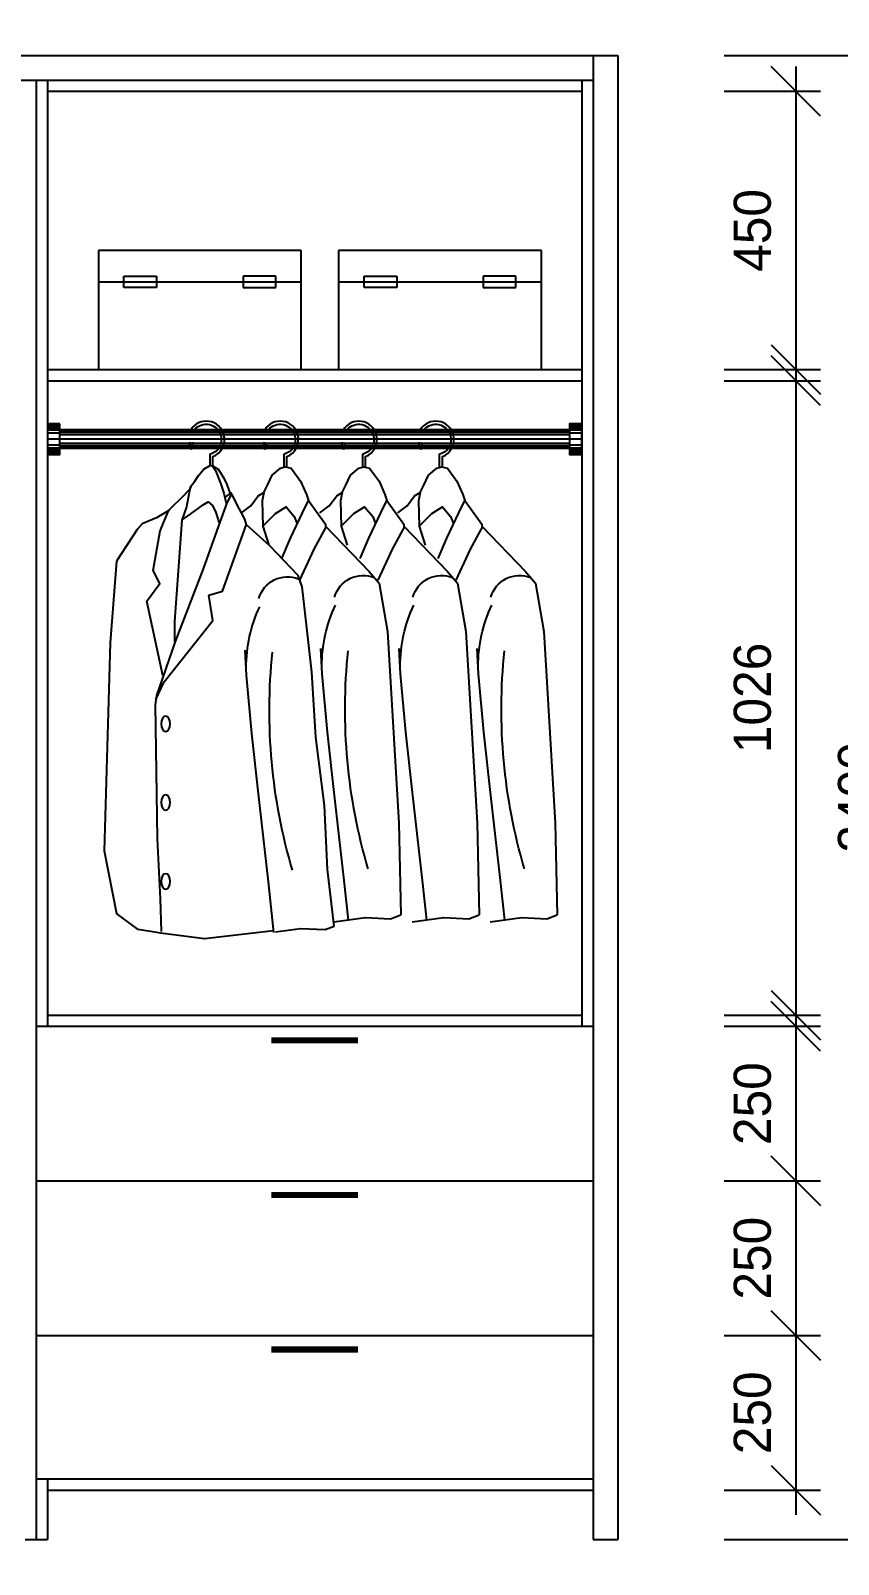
# Model space of a CAD drawing. Header units: millimetres. Extents: x 24776 to 57176, y -19492 to 15017.
# Drawn here: x 54210 to 55515, y 1402 to 3882 of the extents above; entities that cross this region are included whole.
import ezdxf

# ---------------------------------------------------------------- set-up
doc = ezdxf.new("R2010")
doc.units = ezdxf.units.MM
doc.header["$PDMODE"] = 3
doc.styles.add('RomanS', font='')
doc.styles.get('RomanS').set_extended_font_data('YouYuan')
doc.dimstyles.new('SC40', dxfattribs={"dimtxt": 60, "dimasz": 80, "dimexe": 40, "dimexo": 40, "dimgap": 40, "dimtad": 1, "dimdec": 0, "dimzin": 0, "dimdsep": 46, "dimtxsty": 'RomanS', "dimblk": 'OBLIQUE', "dimcen": 0, "dimdle": 40, "dimclrd": 9, "dimclre": 9, "dimclrt": 4, "dimadec": 0, "dimazin": 0, "dimtfac": 1, "dimtdec": 0, "dimtix": 1, "dimtmove": 2, "dimatfit": 1, "dimldrblk": 'DOT', "dimfxl": 1, "dimtolj": 1, "dimtzin": 0, "dimlwd": -1, "dimlwe": -1, "dimarcsym": 0})

# ---------------------------------------------------------------- blocks, each defined once
blk = doc.blocks.new('_Oblique')
at = {"color": 0, "linetype": 'ByBlock', "lineweight": -2}
blk.add_line((-0.5, -0.5), (0.5, 0.5), dxfattribs=at)
blk = doc.blocks.new('*D297')
at = {"color": 9, "transparency": 16777216}
for p, q in [((55615, 3882.4), (55615, 1402.4)), ((55330.5, 3842.4), (55655, 3842.4)), ((55330.5, 1442.4), (55655, 1442.4))]:
    blk.add_line(p, q, dxfattribs=at)
at = {"layer": 'Defpoints', "color": 0, "transparency": 16777216}
for p in [(55290.5, 3842.4), (55290.5, 1442.4), (55615, 1442.4)]:
    blk.add_point(p, dxfattribs=at)
at = {"color": 9, "transparency": 16777216, "xscale": 80, "yscale": 80, "zscale": 80}
for p, rotation in [((55615, 3842.4), 90), ((55615, 1442.4), 270)]:
    blk.add_blockref('_Oblique', p, dxfattribs=dict(at, rotation=rotation))
at = {"color": 4, "transparency": 16777216, "insert": (55545, 2642.4), "char_height": 60, "attachment_point": 5, "rotation": 90, "style": 'RomanS'}
blk.add_mtext('\\A1;2400', dxfattribs=at)
blk = doc.blocks.new('_Dot')
at = {"color": 0, "linetype": 'ByBlock', "lineweight": -2}
blk.add_line((-0.5, 0), (-1, 0), dxfattribs=at)
at = {"color": 0, "linetype": 'ByBlock', "const_width": 0.5}
blk.add_lwpolyline([(-0.25, 0, 1), (0.25, 0, 1)], format="xyb", close=True, dxfattribs=at)
blk = doc.blocks.new('*D298')
at = {"color": 9, "transparency": 16777216}
for p, q in [((55446.6, 2312.4), (55446.6, 1982.4)), ((55330.5, 2272.4), (55486.6, 2272.4)), ((55330.5, 2022.4), (55486.6, 2022.4))]:
    blk.add_line(p, q, dxfattribs=at)
at = {"layer": 'Defpoints', "color": 0, "transparency": 16777216}
for p in [(55290.5, 2272.4), (55290.5, 2022.4), (55446.6, 2022.4)]:
    blk.add_point(p, dxfattribs=at)
at = {"color": 9, "transparency": 16777216, "xscale": 80, "yscale": 80, "zscale": 80}
for p, rotation in [((55446.6, 2272.4), 90), ((55446.6, 2022.4), 270)]:
    blk.add_blockref('_Oblique', p, dxfattribs=dict(at, rotation=rotation))
at = {"color": 4, "transparency": 16777216, "insert": (55376.6, 2147.4), "char_height": 60, "attachment_point": 5, "rotation": 90, "style": 'RomanS'}
blk.add_mtext('\\A1;250', dxfattribs=at)
blk = doc.blocks.new('*D299')
at = {"color": 9, "transparency": 16777216}
for p, q in [((55446.6, 2062.4), (55446.6, 1732.4)), ((55330.5, 2022.4), (55486.6, 2022.4)), ((55330.5, 1772.4), (55486.6, 1772.4))]:
    blk.add_line(p, q, dxfattribs=at)
at = {"layer": 'Defpoints', "color": 0, "transparency": 16777216}
for p in [(55290.5, 2022.4), (55290.5, 1772.4), (55446.6, 1772.4)]:
    blk.add_point(p, dxfattribs=at)
at = {"color": 9, "transparency": 16777216, "xscale": 80, "yscale": 80, "zscale": 80}
for p, rotation in [((55446.6, 2022.4), 90), ((55446.6, 1772.4), 270)]:
    blk.add_blockref('_Oblique', p, dxfattribs=dict(at, rotation=rotation))
at = {"color": 4, "transparency": 16777216, "insert": (55376.6, 1897.4), "char_height": 60, "attachment_point": 5, "rotation": 90, "style": 'RomanS'}
blk.add_mtext('\\A1;250', dxfattribs=at)
blk = doc.blocks.new('*D300')
at = {"color": 9, "transparency": 16777216}
for p, q in [((55446.6, 1812.4), (55446.6, 1482.4)), ((55330.5, 1772.4), (55486.6, 1772.4)), ((55330.5, 1522.4), (55486.6, 1522.4))]:
    blk.add_line(p, q, dxfattribs=at)
at = {"layer": 'Defpoints', "color": 0, "transparency": 16777216}
for p in [(55290.5, 1772.4), (55290.5, 1522.4), (55446.6, 1522.4)]:
    blk.add_point(p, dxfattribs=at)
at = {"color": 9, "transparency": 16777216, "xscale": 80, "yscale": 80, "zscale": 80}
for p, rotation in [((55446.6, 1772.4), 90), ((55446.6, 1522.4), 270)]:
    blk.add_blockref('_Oblique', p, dxfattribs=dict(at, rotation=rotation))
at = {"color": 4, "transparency": 16777216, "insert": (55376.6, 1647.4), "char_height": 60, "attachment_point": 5, "rotation": 90, "style": 'RomanS'}
blk.add_mtext('\\A1;250', dxfattribs=at)
blk = doc.blocks.new('DFFGDGSG')
at = {"color": 250}
for p, q in [((33366.6, 11003.6), (33366.6, 10811.3)), ((33694.4, 11003.6), (33366.6, 11003.6)), ((33694.4, 10811.3), (33694.4, 11003.6)), ((33407.8, 10944.1), (33407.8, 10962.3)), ((33407.8, 10962.3), (33460.6, 10962.3)), ((33460.6, 10962.3), (33460.6, 10944.1)), ((33653.2, 10962.3), (33600.4, 10962.3)), ((33600.4, 10962.3), (33600.4, 10944.1)), ((33653.2, 10944.1), (33653.2, 10962.3)), ((33366.6, 10953), (33694.4, 10953)), ((33460.6, 10944.1), (33407.8, 10944.1)), ((33600.4, 10944.1), (33653.2, 10944.1)), ((33366.6, 10811.3), (33694.4, 10811.3))]:
    blk.add_line(p, q, dxfattribs=at)
blk = doc.blocks.new('SDFFAASF')
at = {"color": 250}
for p, q in [((47231.7, 12349.3), (47242, 12216.9)), ((47242, 12216.9), (47251.2, 11880.6)), ((47251.2, 11880.6), (47231.7, 11779.4))]:
    blk.add_line(p, q, dxfattribs=at)
for points in [[(46704.7, 12500.4), (46704.7, 12518.1, -0.375799), (46687, 12553.4, -0.662316), (46740.6, 12561.4)], [(46829.1, 12500.4), (46829.1, 12518.1, -0.375799), (46811.4, 12553.4, -0.662316), (46864.9, 12561.4)], [(46956.2, 12500.8), (46956.2, 12518.1, -0.375799), (46938.4, 12553.4, -0.662316), (46992, 12561.4)], [(47075.7, 12503.1), (47075.7, 12518.1, -0.375799), (47057.9, 12553.4, -0.662316), (47111.5, 12561.4)], [(46734.4, 12561.4, 0.616313), (46691.8, 12552.2, 0.413702), (46709.7, 12521.7), (46709.7, 12500.4)], [(46858.8, 12561.4, 0.616313), (46816.2, 12552.2, 0.413702), (46834.1, 12521.7), (46834.1, 12500.4)], [(46985.9, 12561.4, 0.616313), (46943.3, 12552.2, 0.413702), (46961.2, 12521.7), (46961.2, 12501.1)], [(47105.4, 12561.4, 0.616313), (47062.7, 12552.2, 0.413702), (47080.7, 12521.7), (47080.7, 12503.5)], [(46742.2, 12541.4, -0.068798), (46742.6, 12533.3, -1.055238), (46737.6, 12533.8, 0.07858), (46737.1, 12541.4)], [(46866.6, 12541.4, -0.068798), (46867, 12533.3, -1.055238), (46862, 12533.8, 0.07858), (46861.5, 12541.4)], [(46993.6, 12541.4, -0.068798), (46994, 12533.3, -1.055238), (46989.1, 12533.8, 0.07858), (46988.5, 12541.4)], [(47113.1, 12541.4, -0.068798), (47113.5, 12533.3, -1.055238), (47108.5, 12533.8, 0.07858), (47108, 12541.4)]]:
    blk.add_lwpolyline(points, format="xyb", dxfattribs=at)
for points in [[(46740.4, 12460.2), (46734.7, 12472.1), (46727.1, 12488), (46713.7, 12499.5), (46706, 12501.4), (46696.5, 12499.5), (46681.2, 12478.4), (46671.6, 12456.8), (46668.4, 12447.2)], [(46866.5, 12460.2), (46860.8, 12472.1), (46853.1, 12488), (46839.7, 12499.5), (46832.1, 12501.4), (46822.5, 12499.5), (46807.2, 12478.4), (46797.7, 12456.8), (46794.5, 12447.2)], [(46993.1, 12460.2), (46987.4, 12472.1), (46979.8, 12488), (46966.4, 12499.5), (46958.7, 12501.4), (46949.2, 12499.5), (46933.9, 12478.4), (46924.3, 12456.8), (46921.1, 12447.2)], [(47076.8, 12503.8), (47066.7, 12497.2), (47057.9, 12483.5), (47052.9, 12473), (47048, 12457.7)], [(47112.2, 12468.5), (47105, 12478.6), (47099.1, 12487.8), (47090.6, 12497.9), (47081.4, 12503.1), (47076.8, 12503.8), (47071.6, 12495.6), (47063.4, 12475.3), (47057.9, 12459), (47054.6, 12444.9), (47054.3, 12443)], [(46776.6, 12427), (46761.5, 12438.3), (46749.6, 12454.7), (46740.4, 12460.2), (46743.2, 12446.5), (46742.3, 12405.5), (46732.8, 12375.1)], [(46902.7, 12427), (46887.5, 12438.3), (46875.6, 12454.7), (46866.5, 12460.2), (46869.2, 12446.5), (46868.3, 12405.5), (46858.8, 12375.1)], [(46879.5, 11758.7), (46890.4, 11850.3), (46895.5, 11954), (46909.1, 12064.4), (46915.9, 12169.8), (46924.4, 12246.3), (46931.2, 12307.4), (46938, 12326.1), (46983.9, 12373.7), (47021.4, 12407.7), (47024.3, 12417.2), (47033, 12434), (47042.8, 12453), (47046.9, 12459.4), (47055.5, 12453), (47056.7, 12452.5)], [(47029.3, 12427), (47014.2, 12438.3), (47002.3, 12454.7), (46993.1, 12460.2), (46995.9, 12446.5), (46995, 12405.5), (46985.5, 12375.1)], [(47045.7, 12457.7), (47053.2, 12443.2), (47066.5, 12406.2), (47091.4, 12336.7), (47136.6, 12219.3), (47166.7, 12131.7), (47168.8, 12116.9), (47166, 11900.3), (47160.8, 11802.8), (47159.1, 11750.1)], [(47156.4, 12164.4), (47182.5, 12284.2), (47161.6, 12313.2), (47172.1, 12334.1), (47160.9, 12398.1), (47146.7, 12431.6), (47121.4, 12456.1), (47110.2, 12468.8)], [(47112.2, 12468.5), (47118.4, 12436.8), (47125.9, 12415.2), (47137.8, 12251.5), (47137.8, 12218.7)], [(46711.6, 12353.4), (46697.5, 12386.3), (46678.3, 12427.4), (46668.3, 12447.4), (46640.9, 12409.1), (46640.9, 12405.5), (46570.6, 12332.5), (46554.1, 12313.3), (46540.9, 12235.3), (46522.6, 11925.3), (46519.3, 11777.1)], [(46837.7, 12353.4), (46823.6, 12386.3), (46804.4, 12427.4), (46794.4, 12447.4), (46767, 12409.1), (46767, 12405.5), (46696.6, 12332.5), (46680.2, 12313.3), (46666.9, 12235.3), (46648.7, 11925.3), (46645.4, 11777.1)], [(46743, 12405.2), (46722, 12426.2), (46704.7, 12437), (46691.4, 12421.1), (46686.7, 12409.5)], [(46964.3, 12353.4), (46950.2, 12386.3), (46931, 12427.4), (46921, 12447.4), (46893.6, 12409.1), (46893.6, 12405.5), (46823.3, 12332.5), (46806.8, 12313.3), (46793.6, 12235.3), (46775.3, 11925.3), (46772, 11777.1)], [(46869, 12405.2), (46848, 12426.2), (46830.8, 12437), (46817.4, 12421.1), (46812.8, 12409.5)], [(46995.7, 12405.2), (46974.7, 12426.2), (46957.4, 12437), (46944.1, 12421.1), (46939.4, 12409.5)], [(47124, 12417.1), (47111.2, 12425.6), (47091.6, 12440), (47083.1, 12445.2), (47076.5, 12439), (47070.9, 12427.9), (47067.3, 12415.8), (47066, 12411.6)], [(47146, 12431.6), (47166.9, 12418.9), (47189.9, 12409.2), (47198.1, 12400.3)], [(46682.5, 12318.4), (46659.5, 12368.5), (46639.4, 12404.9)], [(46808.6, 12318.4), (46785.6, 12368.5), (46765.5, 12404.9)], [(46935.2, 12318.4), (46912.2, 12368.5), (46892.1, 12404.9)], [(47167.7, 12125.5), (47154.6, 12154.2), (47075.6, 12252.9), (47082.2, 12294), (47060, 12300.5), (47022.1, 12407.4)], [(47198.1, 12400.3), (47231.7, 12349.3)], [(46604, 11768.8), (46611, 11832.6), (46627, 11974.8), (46637.7, 12072.6), (46646.6, 12166.8), (46648.3, 12207.7)], [(46730.1, 11768.8), (46737, 11832.6), (46753, 11974.8), (46763.7, 12072.6), (46772.6, 12166.8), (46774.4, 12207.7)], [(46856.7, 11768.8), (46863.7, 11832.6), (46879.7, 11974.8), (46890.4, 12072.6), (46899.3, 12166.8), (46901, 12207.7)], [(46977.1, 11748.6), (46985.9, 11830.4), (47002, 11972.6), (47012.6, 12070.3), (47021.5, 12164.5), (47023.3, 12205.4)], [(46627.7, 11765.6), (46576.2, 11772.6), (46536.1, 11770.8), (46519.3, 11777.1)], [(46753.7, 11765.6), (46702.3, 11772.6), (46662.2, 11770.8), (46645.4, 11777.1)], [(46880.3, 11765.6), (46828.9, 11772.6), (46788.8, 11770.8), (46772, 11777.1)], [(46974.4, 11749.6), (46934.3, 11755), (46894.2, 11753.2), (46879.5, 11758.7)], [(46978, 11751.4), (47089.2, 11738.6), (47160.3, 11747.7), (47196.7, 11753.2), (47231.7, 11779.4)]]:
    blk.add_lwpolyline(points, dxfattribs=at)
for centre, radius, start, end in [((46579.8, 12277.7), 48.4, 15.7523, 111.1565), ((46705.9, 12277.7), 48.4, 15.7523, 111.1565), ((46832.5, 12277.7), 48.4, 15.7523, 111.1565), ((46954.8, 12275.5), 48.4, 15.7523, 111.1565), ((46413.5, 12179.2), 233.4, 359.9116, 24.988), ((46539.5, 12179.2), 233.4, 359.9116, 24.988), ((46666.2, 12179.2), 233.4, 359.9116, 24.988), ((46788.4, 12176.9), 233.4, 359.9116, 24.988), ((45699.6, 12109.3), 909.7, 343.5409, 5.9886), ((45952.3, 12109.3), 909.7, 343.5409, 5.9886), ((46074.6, 12107.1), 909.7, 343.5409, 5.9886)]:
    blk.add_arc(centre, radius, start, end, dxfattribs=at)
for centre in [(47152.1, 12086.1), (47152.1, 11958.7), (47152.1, 11831.3)]:
    blk.add_ellipse(centre, major_axis=(0, 12.4), ratio=0.580645, dxfattribs=at)
blk = doc.blocks.new('*D305')
at = {"color": 9, "transparency": 16777216}
for p, q in [((55446.6, 3824.4), (55446.6, 3294.4)), ((55330.5, 3784.4), (55486.6, 3784.4)), ((55330.5, 3334.4), (55486.6, 3334.4))]:
    blk.add_line(p, q, dxfattribs=at)
at = {"layer": 'Defpoints', "color": 0, "transparency": 16777216}
for p in [(55290.5, 3784.4), (55290.5, 3334.4), (55446.6, 3334.4)]:
    blk.add_point(p, dxfattribs=at)
at = {"color": 9, "transparency": 16777216, "xscale": 80, "yscale": 80, "zscale": 80}
for p, rotation in [((55446.6, 3784.4), 90), ((55446.6, 3334.4), 270)]:
    blk.add_blockref('_Oblique', p, dxfattribs=dict(at, rotation=rotation))
at = {"color": 4, "transparency": 16777216, "insert": (55376.6, 3559.4), "char_height": 60, "attachment_point": 5, "rotation": 90, "style": 'RomanS'}
blk.add_mtext('\\A1;450', dxfattribs=at)
blk = doc.blocks.new('*D306')
at = {"color": 9, "transparency": 16777216}
for p, q in [((55446.6, 3356.4), (55446.6, 2250.4)), ((55330.5, 3316.4), (55486.6, 3316.4)), ((55330.5, 2290.4), (55486.6, 2290.4))]:
    blk.add_line(p, q, dxfattribs=at)
at = {"layer": 'Defpoints', "color": 0, "transparency": 16777216}
for p in [(55290.5, 3316.4), (55290.5, 2290.4), (55446.6, 2290.4)]:
    blk.add_point(p, dxfattribs=at)
at = {"color": 9, "transparency": 16777216, "xscale": 80, "yscale": 80, "zscale": 80}
for p, rotation in [((55446.6, 3316.4), 90), ((55446.6, 2290.4), 270)]:
    blk.add_blockref('_Oblique', p, dxfattribs=dict(at, rotation=rotation))
at = {"color": 4, "transparency": 16777216, "insert": (55376.6, 2803.4), "char_height": 60, "attachment_point": 5, "rotation": 90, "style": 'RomanS'}
blk.add_mtext('\\A1;1026', dxfattribs=at)

msp = doc.modelspace()

# ---------------------------------------------------------------- linework, layer by layer
at = {"color": 255}
for p, q in [((52378.8, 3842.4), (55158.8, 3842.4)), ((55118.8, 3842.4), (55118.8, 1442.4)), ((55158.8, 3842.4), (55158.8, 1442.4)), ((52418.8, 3802.4), (55118.8, 3802.4)), ((54218.8, 3802.4), (54218.8, 1442.4)), ((54236.8, 3802.4), (54236.8, 2272.4)), ((55100.8, 3802.4), (55100.8, 2272.4)), ((54236.8, 3784.4), (55100.8, 3784.4)), ((54236.8, 3334.4), (55100.8, 3334.4)), ((54236.8, 3316.4), (55100.8, 3316.4)), ((55080.8, 3236.9), (54256.8, 3236.9)), ((55080.8, 3206.9), (54256.8, 3206.9)), ((54236.8, 2290.4), (55100.8, 2290.4)), ((54218.8, 2272.4), (55118.8, 2272.4)), ((54218.8, 2022.4), (55118.8, 2022.4)), ((54218.8, 1772.4), (55118.8, 1772.4)), ((54218.8, 1540.4), (55118.8, 1540.4)), ((54236.8, 1540.4), (54236.8, 1442.4)), ((54236.8, 1522.4), (55118.8, 1522.4)), ((54200.8, 1442.4), (54236.8, 1442.4)), ((55118.8, 1442.4), (55158.8, 1442.4))]:
    msp.add_line(p, q, dxfattribs=at)
at = {"color": 250}
for p, q in [((54256.8, 3246.4), (54236.8, 3246.4)), ((54256.8, 3245.8), (54236.8, 3245.8)), ((54256.8, 3245.1), (54236.8, 3245.1)), ((54256.8, 3244), (54236.8, 3244)), ((54256.8, 3242.8), (54236.8, 3242.8)), ((54256.8, 3241.1), (54236.8, 3241.1)), ((54256.8, 3239), (54236.8, 3239)), ((54256.8, 3236.3), (54236.8, 3236.3)), ((54256.8, 3231.6), (54236.8, 3231.6)), ((55080.8, 3236.5), (54256.8, 3236.5)), ((55080.8, 3235.6), (54256.8, 3235.6)), ((55080.8, 3234.4), (54256.8, 3234.4)), ((55080.8, 3232.6), (54256.8, 3232.6)), ((55080.8, 3229.1), (54256.8, 3229.1)), ((55100.8, 3246.4), (55080.8, 3246.4)), ((55100.8, 3245.8), (55080.8, 3245.8)), ((55100.8, 3245.1), (55080.8, 3245.1)), ((55100.8, 3244), (55080.8, 3244)), ((55100.8, 3242.8), (55080.8, 3242.8)), ((55100.8, 3241.1), (55080.8, 3241.1)), ((55100.8, 3239), (55080.8, 3239)), ((55100.8, 3236.3), (55080.8, 3236.3)), ((55100.8, 3231.6), (55080.8, 3231.6)), ((54256.8, 3221.9), (54236.8, 3221.9)), ((54256.8, 3212.3), (54236.8, 3212.3)), ((54256.8, 3207.5), (54236.8, 3207.5)), ((54256.8, 3204.8), (54236.8, 3204.8)), ((54256.8, 3202.7), (54236.8, 3202.7)), ((54256.8, 3201), (54236.8, 3201)), ((54256.8, 3199.8), (54236.8, 3199.8)), ((55080.8, 3221.9), (54256.8, 3221.9)), ((55080.8, 3214.8), (54256.8, 3214.8)), ((55080.8, 3211.3), (54256.8, 3211.3)), ((55080.8, 3209.4), (54256.8, 3209.4)), ((55080.8, 3208.2), (54256.8, 3208.2)), ((55080.8, 3207.3), (54256.8, 3207.3)), ((55100.8, 3221.9), (55080.8, 3221.9)), ((55100.8, 3212.3), (55080.8, 3212.3)), ((55100.8, 3207.5), (55080.8, 3207.5)), ((55100.8, 3204.8), (55080.8, 3204.8)), ((55100.8, 3202.7), (55080.8, 3202.7)), ((55100.8, 3201), (55080.8, 3201)), ((55100.8, 3199.8), (55080.8, 3199.8)), ((54256.8, 3198.8), (54236.8, 3198.8)), ((54256.8, 3198), (54236.8, 3198)), ((54256.8, 3197.4), (54236.8, 3197.4)), ((55100.8, 3198.8), (55080.8, 3198.8)), ((55100.8, 3198), (55080.8, 3198)), ((55100.8, 3197.4), (55080.8, 3197.4))]:
    msp.add_line(p, q, dxfattribs=at)
at = {"color": 255}
for points in [[(54256.8, 3246.9), (54236.8, 3246.9), (54236.8, 3196.9), (54256.8, 3196.9)], [(55100.8, 3246.9), (55080.8, 3246.9), (55080.8, 3196.9), (55100.8, 3196.9)]]:
    msp.add_lwpolyline(points, close=True, dxfattribs=at)
at = {"color": 255, "const_width": 10}
for points in [[(54598.7, 2249.7), (54738.9, 2249.7)], [(54598.7, 1999.7), (54738.9, 1999.7)], [(54598.7, 1749.7), (54738.9, 1749.7)]]:
    msp.add_lwpolyline(points, dxfattribs=at)

# ---------------------------------------------------------------- block references
at = {"color": 250}
for p in [(20952.8, -7476.9), (21341, -7476.9)]:
    msp.add_blockref('DFFGDGSG', p, dxfattribs=at)
at = {"color": 255, "xscale": -1}
msp.add_blockref('SDFFAASF', (101580, -9324.5), dxfattribs=at)

# ---------------------------------------------------------------- dimensions: what is measured, and where the dimension line sits
at = {"color": 255}
for base, p1, p2, picture, middle in [((55615, 1442.4), (55290.5, 3842.4), (55290.5, 1442.4), '*D297', (55545, 2642.4)), ((55446.6, 3334.4), (55290.5, 3784.4), (55290.5, 3334.4), '*D305', (55376.6, 3559.4)), ((55446.6, 2290.4), (55290.5, 3316.4), (55290.5, 2290.4), '*D306', (55376.6, 2803.4)), ((55446.6, 2022.4), (55290.5, 2272.4), (55290.5, 2022.4), '*D298', (55376.6, 2147.4)), ((55446.6, 1772.4), (55290.5, 2022.4), (55290.5, 1772.4), '*D299', (55376.6, 1897.4)), ((55446.6, 1522.4), (55290.5, 1772.4), (55290.5, 1522.4), '*D300', (55376.6, 1647.4))]:
    dim = msp.add_linear_dim(base=base, p1=p1, p2=p2, angle=90, dimstyle='SC40', dxfattribs=at)
    dim.commit()
    dim.dimension.update_dxf_attribs({"geometry": picture, "text_midpoint": middle})

doc.saveas('drawing.dxf')
